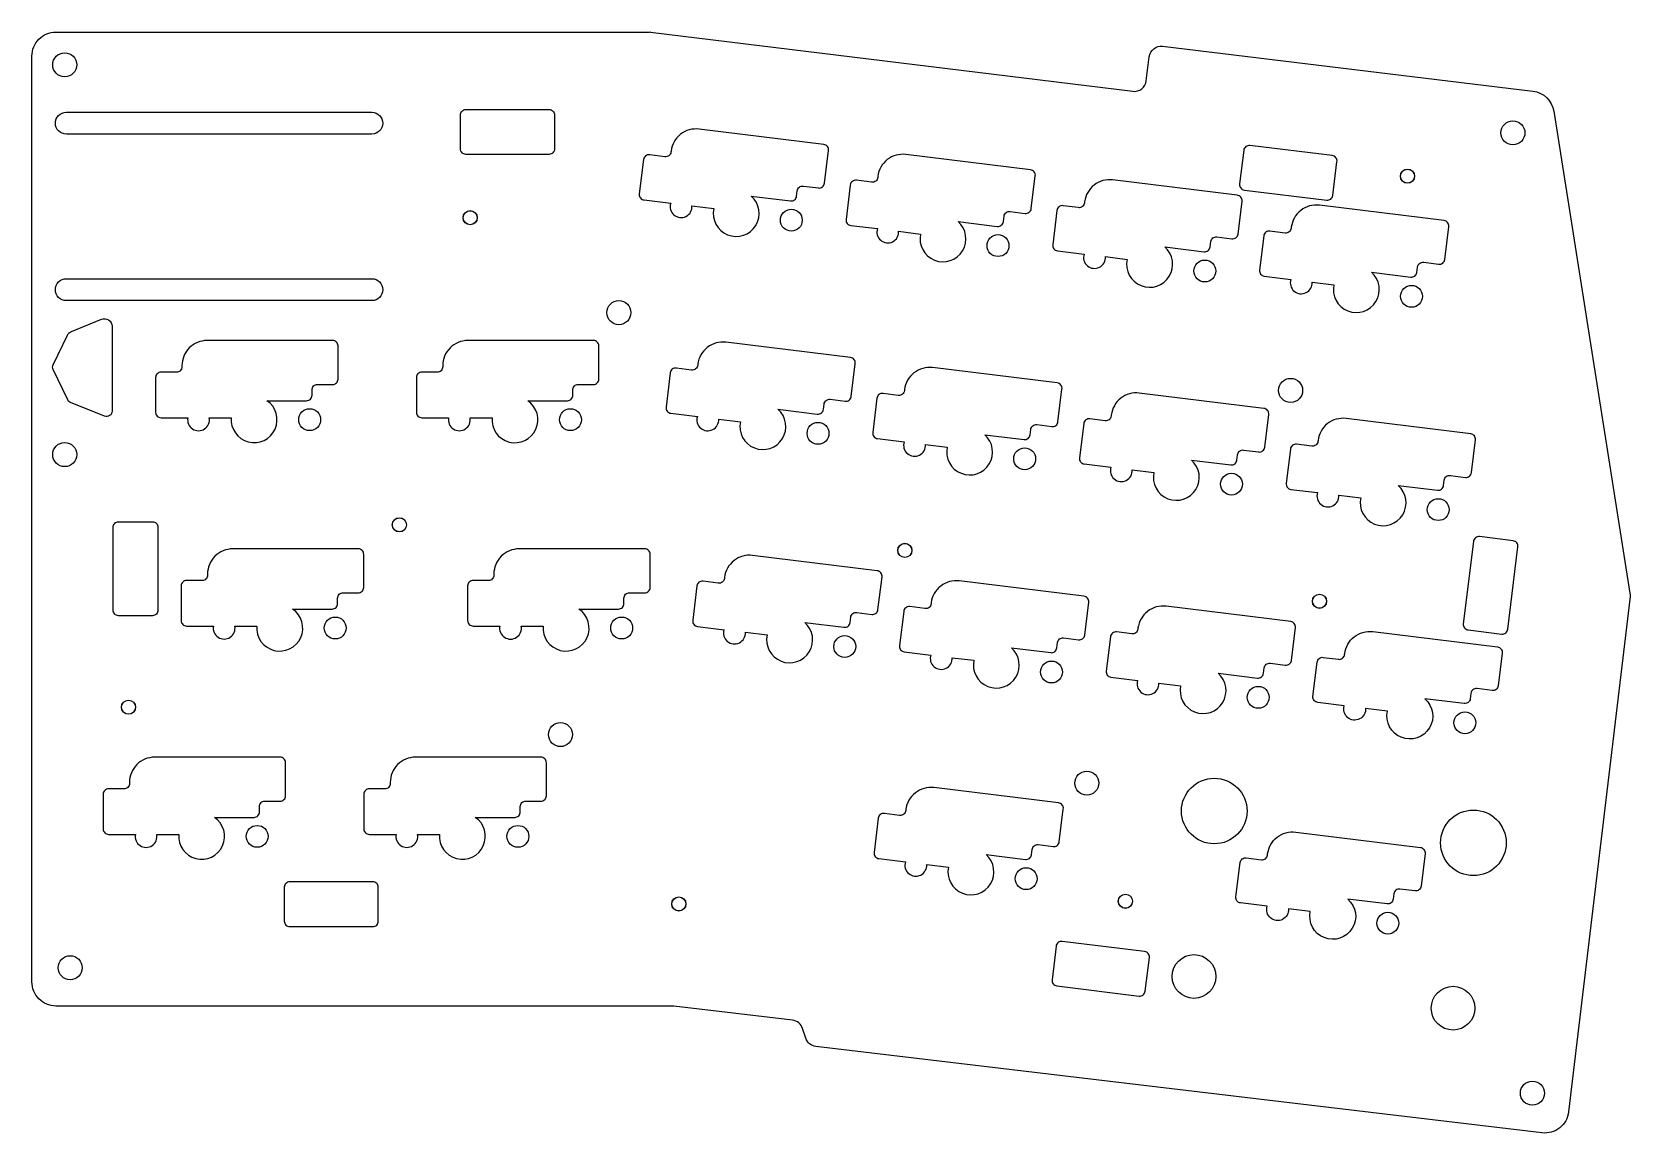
# Model space of a CAD drawing. Header units: millimetres. Extents: x 92 to 238, y -112 to -11.
import ezdxf

# ---------------------------------------------------------------- set-up
doc = ezdxf.new("R2010")
doc.units = ezdxf.units.MM
doc.layers.get('0').update_dxf_attribs({"linetype": 'CONTINUOUS'})

msp = doc.modelspace()

# ---------------------------------------------------------------- linework, layer by layer
for points in [[(150.3, -100.26), (93.91, -100.26, -0.414214), (91.71, -98.06), (91.71, -13.4, -0.414214), (93.91, -11.2), (148.16, -11.2, -0.030571), (148.3, -11.2), (192.4, -16.62, 0.414667), (193.63, -15.66), (193.9, -13.46, -0.414214), (195.12, -12.5), (228.99, -16.61, -0.335137), (230.9, -18.45), (237.86, -62.52, -0.068859), (237.87, -62.82), (232.26, -109.94, -0.414214), (229.82, -111.86), (163.41, -103.96, -0.291816), (162.49, -103.21), (162.2, -102.31, 0.291816), (161.28, -101.56), (150.43, -100.27, 0.029606)], [(122.8, -20.54), (94.86, -20.54, -1), (94.86, -18.54), (122.8, -18.54, -1)], [(130.91, -21.89), (130.91, -18.79, -0.414214), (131.41, -18.29), (139.01, -18.29, -0.414214), (139.51, -18.79), (139.51, -21.89, -0.414214), (139.01, -22.39), (131.41, -22.39, -0.414214)], [(164.13, -21.48), (152.73, -20.08, 0.414214), (150.17, -22.08), (150.16, -22.18, -0.416178), (149.6, -22.61), (148.21, -22.43, 0.416178), (147.65, -22.87), (147.26, -26.01, 0.414214), (147.7, -26.56), (150.13, -26.86, 1.210985), (152.08, -27.1), (154.07, -27.35, 1.751756), (157.5, -26.21), (161.1, -26.65, 0.414214), (161.65, -26.21), (161.71, -25.72, -0.416178), (162.27, -25.29), (163.64, -25.46, 0.416178), (164.2, -25.03), (164.57, -22.04, 0.414214)], [(210.64, -22.5), (203.1, -21.58, 0.414214), (202.54, -22.01), (202.16, -25.09, 0.414214), (202.6, -25.65), (210.14, -26.57, 0.414214), (210.69, -26.14), (211.07, -23.06, 0.414214)], [(183.04, -23.8), (171.64, -22.4, 0.414214), (169.08, -24.4), (169.07, -24.5, -0.416178), (168.51, -24.93), (167.12, -24.75, 0.416178), (166.56, -25.19), (166.17, -28.33, 0.414214), (166.61, -28.89), (169.04, -29.18, 1.210985), (170.98, -29.42), (172.98, -29.67, 1.751756), (176.41, -28.53), (180, -28.97, 0.414214), (180.56, -28.53), (180.62, -28.04, -0.416178), (181.18, -27.61), (182.55, -27.79, 0.416178), (183.11, -27.35), (183.48, -24.36, 0.414214)], [(201.95, -26.12), (190.55, -24.72, 0.414214), (187.99, -26.72), (187.97, -26.82, -0.416178), (187.41, -27.26), (186.02, -27.08, 0.416178), (185.46, -27.51), (185.08, -30.65, 0.414214), (185.51, -31.21), (187.94, -31.51, 1.210985), (189.89, -31.74), (191.88, -31.99, 1.751756), (195.32, -30.85), (198.91, -31.29, 0.414214), (199.47, -30.85), (199.53, -30.37, -0.416178), (200.09, -29.93), (201.46, -30.11, 0.416178), (202.02, -29.67), (202.39, -26.68, 0.414214)], [(220.86, -28.44), (209.46, -27.04, 0.414214), (206.89, -29.05), (206.88, -29.14, -0.416178), (206.32, -29.58), (204.93, -29.4, 0.416178), (204.37, -29.83), (203.99, -32.97, 0.414214), (204.42, -33.53), (206.85, -33.83, 1.210985), (208.8, -34.07), (210.79, -34.31, 1.751756), (214.22, -33.17), (217.82, -33.61, 0.414214), (218.38, -33.18), (218.44, -32.69, -0.416178), (219, -32.25), (220.37, -32.43, 0.416178), (220.93, -31.99), (221.29, -29, 0.414214)], [(122.8, -35.76), (94.86, -35.76, -1), (94.86, -33.76), (122.8, -33.76, -1)], [(99.04, -38.11), (99.04, -45.86, -0.531042), (98.35, -46.33), (95.25, -45.08, -0.186659), (94.99, -44.84), (93.65, -42.06, -0.229278), (93.65, -41.63), (94.96, -38.92, -0.185765), (95.32, -38.58), (98.07, -37.46, -0.532149)], [(119.21, -39.41), (107.73, -39.41, 0.414214), (105.43, -41.71), (105.43, -41.81, -0.416178), (104.92, -42.31), (103.52, -42.3, 0.416178), (103.02, -42.8), (103.02, -45.97, 0.414214), (103.52, -46.47), (105.97, -46.47, 1.210985), (107.93, -46.47), (109.94, -46.47, 1.751756), (113.2, -44.91), (116.83, -44.91, 0.414214), (117.33, -44.41), (117.33, -43.92, -0.416178), (117.83, -43.42), (119.21, -43.43, 0.416178), (119.71, -42.93), (119.71, -39.91, 0.414214)], [(141.18, -44.41), (141.18, -43.92, -0.416178), (141.68, -43.42), (143.06, -43.43, 0.416178), (143.56, -42.93), (143.56, -39.91, 0.414214), (143.06, -39.41), (131.58, -39.41, 0.414214), (129.28, -41.71), (129.28, -41.81, -0.416178), (128.77, -42.31), (127.37, -42.3, 0.416178), (126.87, -42.8), (126.87, -45.97, 0.414214), (127.37, -46.47), (129.82, -46.47, 1.210985), (131.78, -46.47), (133.79, -46.47, 1.751756), (137.06, -44.91), (140.68, -44.91, 0.414214)], [(166.58, -40.97), (155.18, -39.57, 0.414214), (152.61, -41.57), (152.6, -41.67, -0.416178), (152.04, -42.11), (150.65, -41.93, 0.416178), (150.09, -42.36), (149.71, -45.5, 0.414214), (150.14, -46.06), (152.57, -46.36, 1.210985), (154.52, -46.59), (156.51, -46.84, 1.751756), (159.94, -45.7), (163.54, -46.14, 0.414214), (164.1, -45.7), (164.16, -45.22, -0.416178), (164.72, -44.78), (166.08, -44.96, 0.416178), (166.65, -44.52), (167.01, -41.53, 0.414214)], [(185.49, -43.29), (174.08, -41.89, 0.414214), (171.52, -43.9), (171.51, -43.99, -0.416178), (170.95, -44.43), (169.56, -44.25, 0.416178), (169, -44.68), (168.61, -47.82, 0.414214), (169.05, -48.38), (171.48, -48.68, 1.210985), (173.43, -48.92), (175.42, -49.16, 1.751756), (178.85, -48.02), (182.45, -48.46, 0.414214), (183, -48.03), (183.06, -47.54, -0.416178), (183.62, -47.1), (184.99, -47.28, 0.416178), (185.55, -46.84), (185.92, -43.85, 0.414214)], [(204.39, -45.61), (192.99, -44.21, 0.414214), (190.43, -46.22), (190.42, -46.31, -0.416178), (189.86, -46.75), (188.47, -46.57, 0.416178), (187.91, -47), (187.52, -50.14, 0.414214), (187.96, -50.7), (190.39, -51, 1.210985), (192.34, -51.24), (194.33, -51.48, 1.751756), (197.76, -50.34), (201.35, -50.78, 0.414214), (201.91, -50.35), (201.97, -49.86, -0.416178), (202.53, -49.42), (203.9, -49.6, 0.416178), (204.46, -49.17), (204.83, -46.17, 0.414214)], [(223.3, -47.94), (211.9, -46.54, 0.414214), (209.34, -48.54), (209.33, -48.64, -0.416178), (208.77, -49.07), (207.38, -48.89, 0.416178), (206.81, -49.33), (206.43, -52.46, 0.414214), (206.86, -53.02), (209.29, -53.32, 1.210985), (211.24, -53.56), (213.24, -53.8, 1.751756), (216.67, -52.66), (220.26, -53.1, 0.414214), (220.82, -52.67), (220.88, -52.18, -0.416178), (221.44, -51.75), (222.81, -51.92, 0.416178), (223.37, -51.49), (223.74, -48.49, 0.414214)], [(99.14, -64.07), (99.14, -56.48, -0.414214), (99.64, -55.98), (102.74, -55.98, -0.414214), (103.24, -56.48), (103.24, -64.07, -0.414214), (102.74, -64.57), (99.64, -64.57, -0.414214)], [(227.18, -57.72), (224.11, -57.34, 0.414214), (223.55, -57.78), (222.62, -65.31, 0.414214), (223.06, -65.87), (226.14, -66.25, 0.414214), (226.69, -65.81), (227.62, -58.28, 0.414214)], [(119.67, -63.46), (119.67, -62.97, -0.416178), (120.17, -62.47), (121.55, -62.48, 0.416178), (122.06, -61.98), (122.06, -58.96, 0.414214), (121.56, -58.46), (110.07, -58.46, 0.414214), (107.77, -60.76), (107.77, -60.86, -0.416178), (107.27, -61.36), (105.87, -61.35, 0.416178), (105.36, -61.85), (105.36, -65.02, 0.414214), (105.86, -65.52), (108.31, -65.52, 1.210985), (110.27, -65.52), (112.28, -65.52, 1.751756), (115.55, -63.96), (119.17, -63.96, 0.414214)], [(145.86, -63.46), (145.86, -62.97, -0.416178), (146.37, -62.47), (147.75, -62.48, 0.416178), (148.25, -61.98), (148.25, -58.96, 0.414214), (147.75, -58.46), (136.26, -58.46, 0.414214), (133.96, -60.76), (133.96, -60.86, -0.416178), (133.46, -61.36), (132.06, -61.35, 0.416178), (131.56, -61.85), (131.56, -65.02, 0.414214), (132.06, -65.52), (134.5, -65.52, 1.210985), (136.47, -65.52), (138.47, -65.52, 1.751756), (141.74, -63.96), (145.36, -63.96, 0.414214)], [(169.02, -60.46), (157.62, -59.06, 0.414214), (155.06, -61.07), (155.04, -61.16, -0.416178), (154.48, -61.6), (153.09, -61.42, 0.416178), (152.53, -61.85), (152.15, -64.99, 0.414214), (152.58, -65.55), (155.01, -65.85, 1.210985), (156.96, -66.09), (158.95, -66.33, 1.751756), (162.39, -65.19), (165.98, -65.63, 0.414214), (166.54, -65.2), (166.6, -64.71, -0.416178), (167.16, -64.27), (168.53, -64.45, 0.416178), (169.09, -64.02), (169.46, -61.02, 0.414214)], [(187.93, -62.79), (176.53, -61.39, 0.414214), (173.96, -63.39), (173.95, -63.49, -0.416178), (173.39, -63.92), (172, -63.74, 0.416178), (171.44, -64.18), (171.06, -67.31, 0.414214), (171.49, -67.87), (173.92, -68.17, 1.210985), (175.87, -68.41), (177.86, -68.65, 1.751756), (181.29, -67.51), (184.89, -67.95, 0.414214), (185.45, -67.52), (185.51, -67.03, -0.416178), (186.07, -66.6), (187.44, -66.77, 0.416178), (188, -66.34), (188.36, -63.34, 0.414214)], [(206.84, -65.11), (195.44, -63.71, 0.414214), (192.87, -65.71), (192.86, -65.81, -0.416178), (192.3, -66.24), (190.91, -66.06, 0.416178), (190.35, -66.5), (189.96, -69.64, 0.414214), (190.4, -70.19), (192.83, -70.49, 1.210985), (194.78, -70.73), (196.77, -70.98, 1.751756), (200.2, -69.83), (203.8, -70.28, 0.414214), (204.35, -69.84), (204.41, -69.35, -0.416178), (204.98, -68.92), (206.34, -69.09, 0.416178), (206.9, -68.66), (207.27, -65.66, 0.414214)], [(209.26, -68.82, -0.416178), (209.82, -68.38), (211.21, -68.56, 0.416178), (211.77, -68.13), (211.78, -68.03, -0.414214), (214.34, -66.03), (225.74, -67.43, -0.414214), (226.18, -67.99), (225.81, -70.98, -0.416178), (225.25, -71.42), (223.88, -71.24, 0.416178), (223.32, -71.67), (223.26, -72.16, -0.414214), (222.71, -72.6), (219.11, -72.16, -1.751756), (215.68, -73.3), (213.69, -73.05, -1.210985), (211.74, -72.81), (209.31, -72.51, -0.414214), (208.87, -71.96)], [(112.53, -82.51), (112.53, -82.02, -0.416178), (113.03, -81.52), (114.41, -81.53, 0.416178), (114.91, -81.03), (114.91, -78.01, 0.414214), (114.41, -77.51), (102.93, -77.51, 0.414214), (100.63, -79.81), (100.63, -79.91, -0.416178), (100.12, -80.41), (98.72, -80.4, 0.416178), (98.22, -80.9), (98.22, -84.07, 0.414214), (98.72, -84.57), (101.17, -84.57, 1.210985), (103.13, -84.57), (105.14, -84.57, 1.751756), (108.4, -83.01), (112.03, -83.01, 0.414214)], [(136.38, -82.51), (136.38, -82.02, -0.416178), (136.88, -81.52), (138.26, -81.53, 0.416178), (138.76, -81.03), (138.76, -78.01, 0.414214), (138.26, -77.51), (126.78, -77.51, 0.414214), (124.48, -79.81), (124.48, -79.91, -0.416178), (123.97, -80.41), (122.57, -80.4, 0.416178), (122.07, -80.9), (122.07, -84.07, 0.414214), (122.57, -84.57), (125.02, -84.57, 1.210985), (126.98, -84.57), (128.99, -84.57, 1.751756), (132.25, -83.01), (135.88, -83.01, 0.414214)], [(185.61, -81.69), (174.21, -80.29, 0.414214), (171.64, -82.3), (171.63, -82.39, -0.416178), (171.07, -82.83), (169.68, -82.65, 0.416178), (169.12, -83.08), (168.73, -86.22, 0.414214), (169.17, -86.78), (171.6, -87.08, 1.210985), (173.55, -87.32), (175.54, -87.56, 1.751756), (178.97, -86.42), (182.57, -86.86, 0.414214), (183.13, -86.43), (183.19, -85.94, -0.416178), (183.75, -85.5), (185.11, -85.68, 0.416178), (185.67, -85.25), (186.04, -82.25, 0.414214)], [(202.21, -87.15, -0.416178), (202.77, -86.71), (204.16, -86.89, 0.416178), (204.72, -86.46), (204.73, -86.36, -0.414214), (207.3, -84.36), (218.7, -85.76, -0.414214), (219.13, -86.31), (218.76, -89.31, -0.416178), (218.2, -89.74), (216.83, -89.57, 0.416178), (216.27, -90), (216.21, -90.49, -0.414214), (215.66, -90.93), (212.06, -90.48, -1.751756), (208.63, -91.62), (206.64, -91.38, -1.210985), (204.69, -91.14), (202.26, -90.84, -0.414214), (201.82, -90.29)], [(122.89, -88.9), (115.29, -88.9, 0.414214), (114.79, -89.4), (114.79, -92.5, 0.414214), (115.29, -93), (122.89, -93, 0.414214), (123.39, -92.5), (123.39, -89.4, 0.414214)], [(193.48, -95.28), (185.94, -94.36, 0.414214), (185.38, -94.79), (185.01, -97.87, 0.414214), (185.44, -98.42), (192.98, -99.35, 0.414214), (193.53, -98.91), (193.91, -95.84, 0.414214)]]:
    msp.add_lwpolyline(points, format="xyb", close=True)
for centre, radius in [((94.71, -14.2), 1.1), ((227.16, -20.42), 1.1), ((217.52, -24.38), 0.65), ((217.52, -24.38), 0.64), ((131.79, -28.18), 0.65), ((131.79, -28.18), 0.64), ((161.16, -28.41), 1), ((180.07, -30.73), 1), ((198.98, -33.05), 1), ((217.89, -35.37), 1), ((145.39, -36.86), 1.1), ((206.83, -43.97), 1.1), ((117.11, -46.65), 1), ((140.96, -46.65), 1), ((163.61, -47.9), 1), ((94.71, -49.84), 1.1), ((182.51, -50.22), 1), ((201.42, -52.54), 1), ((220.33, -54.87), 1), ((125.32, -56.26), 0.65), ((125.32, -56.26), 0.64), ((171.55, -58.6), 0.65), ((171.55, -58.6), 0.64), ((209.47, -63.25), 0.65), ((209.47, -63.25), 0.64), ((119.45, -65.7), 1), ((145.65, -65.7), 1), ((166.05, -67.39), 1), ((184.96, -69.72), 1), ((203.87, -72.04), 1), ((100.54, -72.94), 0.65), ((100.54, -72.94), 0.64), ((140.05, -75.44), 1.1), ((222.77, -74.36), 1), ((188.19, -79.88), 1.1), ((199.85, -82.43), 3), ((223.55, -85.34), 3), ((112.31, -84.75), 1), ((136.16, -84.75), 1), ((182.64, -88.62), 1), ((150.88, -90.93), 0.65), ((150.88, -90.93), 0.64), ((191.72, -90.68), 0.65), ((191.72, -90.68), 0.64), ((215.72, -92.69), 1), ((95.21, -96.76), 1.1), ((197.99, -97.56), 2), ((221.69, -100.46), 2), ((228.94, -108.23), 1.1)]:
    msp.add_circle(centre, radius)

doc.saveas('drawing.dxf')
